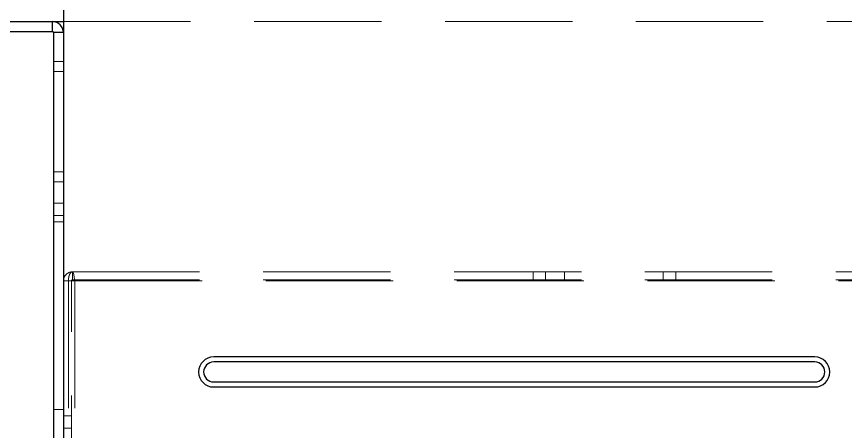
# Model space of a CAD drawing. Header units: millimetres. Extents: x 108 to 5832, y 144 to 4056.
# Drawn here: x 1108.5 to 1273.9, y 2867.1 to 2950 of the extents above; entities that cross this region are included whole.
import ezdxf

# ---------------------------------------------------------------- set-up
doc = ezdxf.new("R2010")
doc.units = ezdxf.units.MM
doc.header["$LTSCALE"] = 20
doc.linetypes.add('HIDDEN', pattern=[1.905, 1.27, -0.635])

msp = doc.modelspace()

# ---------------------------------------------------------------- linework, layer by layer
at = {"color": 7, "linetype": 'Continuous', "lineweight": 25}
for p, q in [((1117.8, 2986.99), (1117.8, 2810.99)), ((1019.8, 2948.99), (1115.6, 2948.99)), ((1115.6, 2946.99), (1115.6, 2948.99)), ((1115.6, 2948.99), (1117.8, 2948.99)), ((1019.8, 2946.99), (1115.6, 2946.99)), ((1117.8, 2946.79), (1115.8, 2946.79)), ((1115.8, 2946.79), (1115.8, 2810.99)), ((1267.8, 2881.99), (1147.8, 2881.99)), ((1267.8, 2880.99), (1147.8, 2880.99)), ((1147.8, 2876.99), (1267.8, 2876.99)), ((1147.8, 2875.99), (1267.8, 2875.99))]:
    msp.add_line(p, q, dxfattribs=at)
at = {"color": 1, "linetype": 'HIDDEN', "lineweight": 18}
for p, q in [((1115.6, 2948.99), (1115.6, 2946.99)), ((1117.8, 2948.99), (2727.8, 2948.99)), ((1115.8, 2946.79), (1117.8, 2946.79)), ((1117.8, 2940.99), (1115.8, 2940.99)), ((1117.8, 2938.99), (1115.8, 2938.99)), ((1117.8, 2918.99), (1115.8, 2918.99)), ((1115.8, 2916.99), (1117.8, 2916.99)), ((1117.8, 2912.74), (1115.8, 2912.74)), ((1115.8, 2910.24), (1117.8, 2910.24)), ((1117.8, 2908.99), (1115.8, 2908.99)), ((1119.6, 2898.99), (1118.91, 2898.85)), ((1119.73, 2898.85), (1119.6, 2898.99)), ((1119.6, 2898.99), (2766, 2898.99)), ((1119.6, 2897.39), (1119.6, 2898.99)), ((1211.55, 2898.99), (1211.55, 2897.39)), ((1214.05, 2897.39), (1214.05, 2898.99)), ((1217.8, 2898.99), (1217.8, 2897.39)), ((1237.55, 2898.99), (1237.55, 2897.39)), ((1240.05, 2897.39), (1240.05, 2898.99)), ((1118.33, 2898.46), (1118.23, 2898.31)), ((1119.42, 2897.26), (1119.41, 2897.23)), ((1119.42, 2897.26), (1119.42, 2897.26)), ((1119.44, 2897.3), (1119.46, 2897.32)), ((1119.67, 2897.38), (1119.6, 2897.39)), ((1119.6, 2897.39), (1469.8, 2897.39)), ((1119.72, 2897.37), (1119.67, 2897.38)), ((1119.86, 2898.46), (1119.73, 2898.85)), ((1119.73, 2898.85), (1119.86, 2898.46)), ((1119.98, 2897.88), (1119.86, 2898.46)), ((1119.86, 2898.46), (1119.98, 2897.88)), ((1119.92, 2897.3), (1119.86, 2897.32)), ((1120.11, 2897.19), (1119.98, 2897.88)), ((1119.98, 2897.88), (1120.11, 2897.19)), ((1119.98, 2897.26), (1119.99, 2897.26)), ((1119.99, 2897.26), (1120.05, 2897.23)), ((1120.05, 2897.23), (1120.11, 2897.19)), ((1117.8, 2897.19), (1118.8, 2897.19)), ((1117.8, 2897.19), (1119.4, 2897.19)), ((1118.8, 2897.19), (1117.8, 2897.19)), ((1120.11, 2897.19), (1118.8, 2897.19)), ((1118.8, 2897.19), (1118.8, 2810.79)), ((1120.11, 2897.19), (1119.4, 2897.19)), ((1119.4, 2810.79), (1119.4, 2897.19)), ((1120.11, 2897.19), (1120.11, 2810.79)), ((1120.11, 2897.19), (2765.5, 2897.19)), ((1117.8, 2871.49), (1115.8, 2871.49)), ((1119.4, 2870.24), (1117.8, 2870.24)), ((1117.8, 2867.74), (1119.4, 2867.74))]:
    msp.add_line(p, q, dxfattribs=at)
at = {"color": 7, "linetype": 'Continuous', "lineweight": 25}
for centre, radius, start, end in [((1115.6, 2946.79), 2.2, 0, 90), ((1115.6, 2946.79), 0.2, 0, 90), ((1147.8, 2878.99), 3, 90, 270), ((1147.8, 2878.99), 2, 90, 270), ((1267.8, 2878.99), 3, 270, 90), ((1267.8, 2878.99), 2, 270, 90)]:
    msp.add_arc(centre, radius, start, end, dxfattribs=at)
at = {"color": 1, "linetype": 'HIDDEN', "lineweight": 18}
for points, knots in [([(1117.8, 2897.19), (1117.8, 2897.19), (1117.8, 2897.29), (1117.83, 2897.56), (1117.92, 2897.86), (1118.11, 2898.22), (1118.42, 2898.59), (1118.81, 2898.82), (1119.11, 2898.92), (1119.25, 2898.96), (1119.4, 2898.98), (1119.48, 2898.98), (1119.53, 2898.99), (1119.56, 2898.99), (1119.57, 2898.99), (1119.58, 2898.99), (1119.58, 2898.99), (1119.58, 2898.99), (1119.59, 2898.99), (1119.59, 2898.99), (1119.6, 2898.99), (1119.6, 2898.99), (1119.6, 2898.99)], [0, 0, 0, 0, 0.00002, 0.105878, 0.271156, 0.316072, 0.534169, 0.760866, 0.798592, 0.884636, 0.927325, 0.957813, 0.975306, 0.985468, 0.991431, 0.991668, 0.991776, 0.992282, 0.994307, 0.996656, 0.99709, 1, 1, 1, 1]), ([(1119.6, 2898.99), (1119.6, 2898.99), (1119.6, 2898.99), (1119.6, 2898.99), (1119.6, 2898.99), (1119.59, 2898.99), (1119.49, 2898.98), (1119.32, 2898.91), (1119.07, 2898.58), (1118.94, 2898.22), (1118.86, 2897.86), (1118.81, 2897.56), (1118.8, 2897.29), (1118.8, 2897.19), (1118.8, 2897.19)], [0, 0, 0, 0, 0.002912, 0.003355, 0.00569, 0.007716, 0.008213, 0.247808, 0.465337, 0.683635, 0.728591, 0.894022, 0.99998, 1, 1, 1, 1]), ([(1118.8, 2897.19), (1118.8, 2897.19), (1118.8, 2897.29), (1118.81, 2897.56), (1118.86, 2897.86), (1118.94, 2898.22), (1119.07, 2898.59), (1119.25, 2898.82), (1119.38, 2898.92), (1119.45, 2898.96), (1119.51, 2898.98), (1119.55, 2898.98), (1119.57, 2898.99), (1119.58, 2898.99), (1119.59, 2898.99), (1119.59, 2898.99), (1119.59, 2898.99), (1119.59, 2898.99), (1119.6, 2898.99), (1119.6, 2898.99), (1119.6, 2898.99), (1119.6, 2898.99), (1119.6, 2898.99)], [0, 0, 0, 0, 0.00002, 0.10588, 0.27116, 0.316085, 0.534173, 0.760888, 0.798597, 0.884635, 0.927342, 0.957831, 0.975324, 0.985494, 0.991441, 0.991667, 0.991795, 0.992309, 0.994334, 0.996666, 0.997109, 1, 1, 1, 1]), ([(1119.6, 2897.39), (1119.6, 2897.39), (1119.59, 2897.39), (1119.57, 2897.39), (1119.52, 2897.37), (1119.47, 2897.34), (1119.43, 2897.29), (1119.41, 2897.24), (1119.4, 2897.2), (1119.4, 2897.19)], [0, 0, 0, 0, 0.0070877, 0.1305138, 0.2521473, 0.5297508, 0.7289365, 0.8641297, 1, 1, 1, 1]), ([(1119.6, 2897.39), (1119.58, 2897.38), (1119.54, 2897.38), (1119.5, 2897.36), (1119.49, 2897.35)], [0, 0, 0, 0, 0.666275, 1, 1, 1, 1]), ([(1119.86, 2897.32), (1119.86, 2897.33), (1119.82, 2897.35), (1119.77, 2897.36), (1119.73, 2897.37), (1119.72, 2897.37)], [0, 0, 0, 0, 0.061851, 0.969783, 1, 1, 1, 1]), ([(1120.11, 2897.19), (1120.07, 2897.21), (1120, 2897.25), (1119.94, 2897.29), (1119.92, 2897.3)], [0, 0, 0, 0, 0.666461, 1, 1, 1, 1])]:
    msp.add_open_spline(points, degree=3, knots=knots, dxfattribs=at)

doc.saveas('drawing.dxf')
